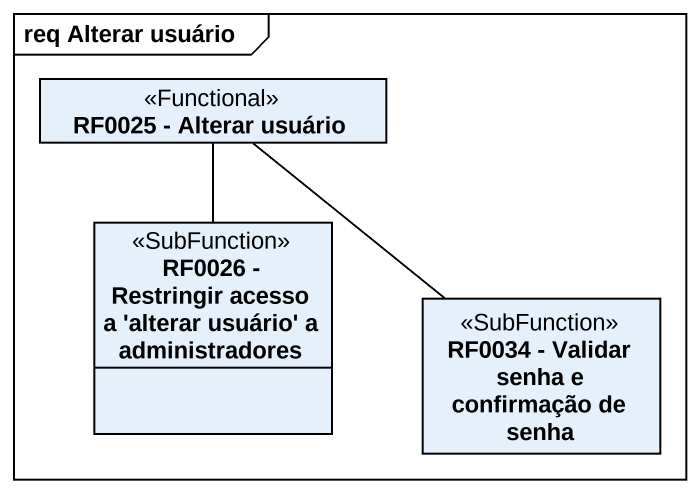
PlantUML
@startuml
mainframe req Alterar usuário
hide circle
hide empty members
class "RF0025 - Alterar usuário" as RF0025_Alterar_usuário <<Functional>>
class "RF0026 - Restringir acesso a 'alterar usuário' a administradores" as RF0026_Restringir_acesso_a <<SubFunction>>
class "RF0034 - Validar senha e confirmação de senha" as RF0034_Validar_senha_e <<SubFunction>>
RF0026_Restringir_acesso_a -up- RF0025_Alterar_usuário
RF0034_Validar_senha_e -up- RF0025_Alterar_usuário
@enduml
